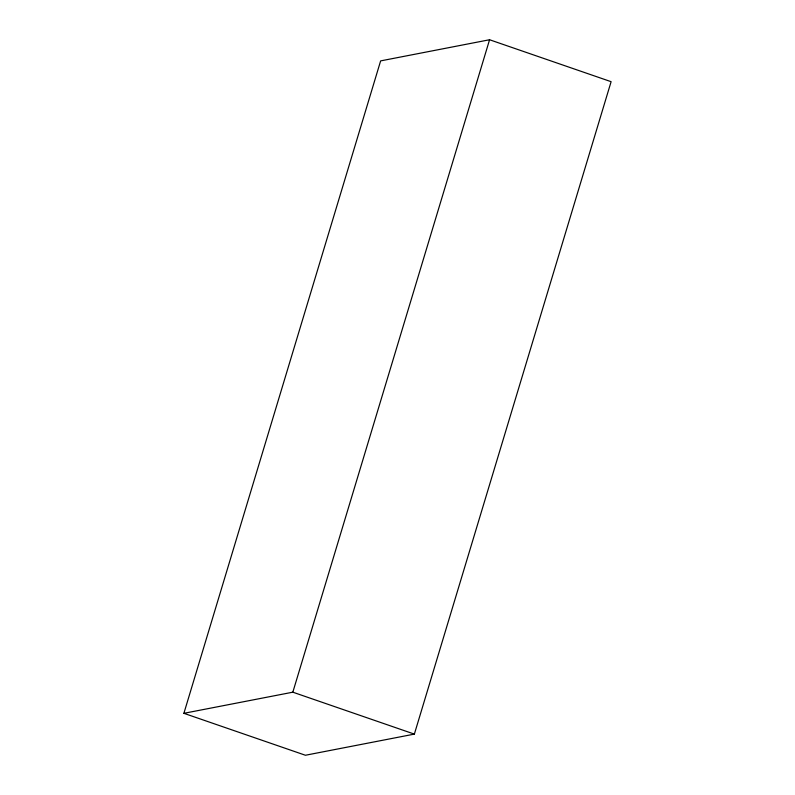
<?xml version="1.0" encoding="UTF-8"?>
<svg xmlns="http://www.w3.org/2000/svg" width="795" height="795" viewBox="0 0 795 795"><rect width="100%" height="100%" fill="white"/><g stroke="black" fill="none" stroke-linecap="round" stroke-linejoin="round"><path stroke-width="1.19" d="M183.893 713.314L380.636 60.887L489.571 39.75L611.107 81.686L414.364 734.113L305.429 755.25L183.893 713.314L292.828 692.187L414.364 734.113M292.828 692.187L489.571 39.75"/></g></svg>
